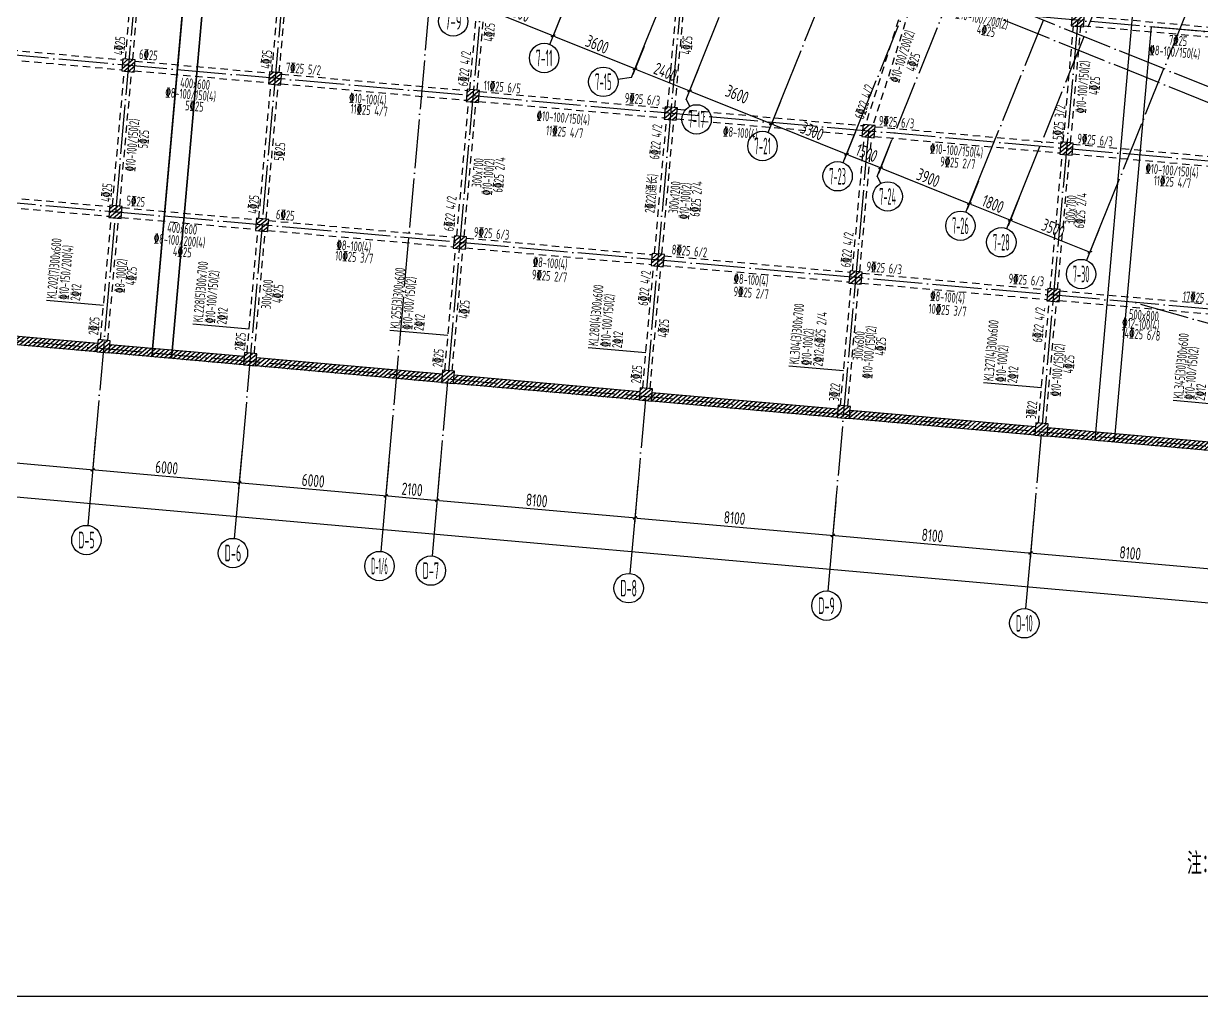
# Model space of a CAD drawing. Header units: millimetres. Extents: x 64473 to 386235, y 427387 to 703525.
# Drawn here: x 216863 to 264896, y 467499 to 507170 of the extents above; entities that cross this region are included whole.
import ezdxf
from ezdxf.enums import TextEntityAlignment as Align

# ---------------------------------------------------------------- set-up
doc = ezdxf.new("R2010")
doc.units = ezdxf.units.MM
doc.header["$LTSCALE"] = 100
doc.header["$PDMODE"] = 35
doc.header["$PDSIZE"] = 200
doc.linetypes.add('3', pattern=[5, 3, -2])
doc.linetypes.add('DOTE', pattern=[2.42, 2, -0.2, 0.02, -0.2])
for name, color, linetype in [('B-TEXT', 7, 'Continuous'), ('COLU', 7, 'Continuous'), ('h后浇带', 51, 'Continuous'), ('h后浇带(新)', 1, 'Continuous'), ('h斜线-墙', 7, 'Continuous'), ('h斜线-柱', 7, 'Continuous'), ('L-AXIS', 3, 'Continuous'), ('L-dote', 253, 'DOTE'), ('L-TEXT', 6, 'Continuous'), ('WALL', 3, 'Continuous'), ('垂直标注', 31, 'Continuous'), ('垂直钢筋', 27, 'Continuous'), ('梁虚线', 4, '3'), ('水平钢筋', 30, 'Continuous')]:
    doc.layers.add(name, color=color, linetype=linetype)
doc.styles.add('_TCH_AXIS', font='tssdeng.shx', dxfattribs={"width": 0.7, "bigfont": 'tssdchn.shx'})
doc.styles.add('COMPLEX', font='tssdeng.shx', dxfattribs={"width": 0.7, "bigfont": 'tssdchn.shx'})
doc.styles.get("Standard").update_dxf_attribs({"font": 'tssdeng.shx', "width": 0.7, "bigfont": 'tssdchn.shx'})
doc.styles.add('TSSD_Dimension', font='Tssdeng.shx', dxfattribs={"width": 0.7, "bigfont": 'tssdchn.shx'})
doc.dimstyles.new('TSSD_100_100$0', dxfattribs={"dimtxt": 300, "dimasz": 100, "dimexe": 250, "dimexo": 250, "dimgap": 100, "dimtad": 1, "dimdec": 0, "dimzin": 0, "dimdsep": 46, "dimtxsty": 'TSSD_Dimension', "dimblk": '_tsdbk', "dimblk1": '_tsdbk', "dimblk2": '_tsdbk', "dimsah": 1, "dimcen": 0, "dimclrt": 7, "dimadec": 0, "dimazin": 0, "dimtfac": 1, "dimtdec": 0, "dimtix": 1, "dimtmove": 2, "dimatfit": 3, "dimldrblk": '_tsdbk', "dimfxl": 1, "dimtolj": 1, "dimtzin": 0, "dimarcsym": 0})
pattern_1 = [(39.931646, (-467527.32, -323147.44), (-81.517904, 97.384965), [])]
pattern_2 = [(39.931646, (8572.51, -7581.39), (-81.517904, 97.384965), [])]

# ---------------------------------------------------------------- blocks, each defined once
blk = doc.blocks.new('_tsdbk')
blk.add_line((-1, 0), (0, 0))
at = {"const_width": 0.5}
blk.add_lwpolyline([(-0.7, -0.7), (0.7, 0.7)], dxfattribs=at)
blk = doc.blocks.new('*D55')
at = {"layer": 'Defpoints', "color": 0}
for p in [(195618, 492739), (361118, 478060), (360853, 475069)]:
    blk.add_point(p, dxfattribs=at)
at = {"layer": 'L-AXIS', "color": 0, "lineweight": -2}
for p, q in [((195596, 492490), (195330, 489498)), ((195452, 489738), (360753, 475078)), ((361096, 477811), (360831, 474820))]:
    blk.add_line(p, q, dxfattribs=at)
at = {"layer": 'L-AXIS', "color": 0, "lineweight": -2, "xscale": 100, "yscale": 100, "zscale": 100}
for p, rotation in [((195352, 489747), 174.9316457827788), ((360853, 475069), 354.9316457827788)]:
    blk.add_blockref('_tsdbk', p, dxfattribs=dict(at, rotation=rotation))
at = {"layer": 'L-AXIS', "color": 7, "insert": (278133, 482757), "char_height": 500, "attachment_point": 5, "rotation": 354.9316, "style": 'TSSD_Dimension'}
blk.add_mtext('\\A1;166150', dxfattribs=at)
blk = doc.blocks.new('*D129')
at = {"layer": 'Defpoints', "color": 0}
for p in [(238920, 507813), (242259, 506467), (241798, 505324)]:
    blk.add_point(p, dxfattribs=at)
at = {"layer": 'L-AXIS', "color": 0, "lineweight": -2}
for p, q in [((238826, 507581), (238366, 506438)), ((238552, 506632), (241705, 505361)), ((242165, 506235), (241704, 505092))]:
    blk.add_line(p, q, dxfattribs=at)
at = {"layer": 'L-AXIS', "color": 0, "lineweight": -2, "xscale": 100, "yscale": 100, "zscale": 100}
for p, rotation in [((238459, 506670), 158.0453799635197), ((241798, 505324), 338.0453799635197)]:
    blk.add_blockref('_tsdbk', p, dxfattribs=dict(at, rotation=rotation))
at = {"layer": 'L-AXIS', "color": 7, "insert": (240259, 506321), "char_height": 500, "attachment_point": 5, "rotation": 338.0454, "style": 'TSSD_Dimension'}
blk.add_mtext('\\A1;3600', dxfattribs=at)
blk = doc.blocks.new('*D130')
at = {"layer": 'Defpoints', "color": 0}
for p in [(235859, 509046), (238920, 507813), (238459, 506670)]:
    blk.add_point(p, dxfattribs=at)
at = {"layer": 'L-AXIS', "color": 0, "lineweight": -2}
for p, q in [((235765, 508814), (235305, 507672)), ((235491, 507866), (238366, 506707)), ((238826, 507581), (238366, 506438))]:
    blk.add_line(p, q, dxfattribs=at)
at = {"layer": 'L-AXIS', "color": 0, "lineweight": -2, "xscale": 100, "yscale": 100, "zscale": 100}
for p, rotation in [((235398, 507904), 158.0453799635197), ((238459, 506670), 338.0453799635197)]:
    blk.add_blockref('_tsdbk', p, dxfattribs=dict(at, rotation=rotation))
at = {"layer": 'L-AXIS', "color": 7, "insert": (237059, 507611), "char_height": 500, "attachment_point": 5, "rotation": 338.0454, "style": 'TSSD_Dimension'}
blk.add_mtext('\\A1;3300', dxfattribs=at)
blk = doc.blocks.new('*D131')
at = {"layer": 'Defpoints', "color": 0}
for p in [(233868, 489346), (241936, 488631), (241793, 487016)]:
    blk.add_point(p, dxfattribs=at)
at = {"layer": 'L-AXIS', "color": 0, "lineweight": -2}
for p, q in [((233845, 489097), (233702, 487483)), ((241914, 488382), (241771, 486767)), ((233824, 487723), (241693, 487025))]:
    blk.add_line(p, q, dxfattribs=at)
at = {"layer": 'L-AXIS', "color": 0, "lineweight": -2, "xscale": 100, "yscale": 100, "zscale": 100}
for p, rotation in [((233724, 487732), 174.9316457827788), ((241793, 487016), 354.9316457827788)]:
    blk.add_blockref('_tsdbk', p, dxfattribs=dict(at, rotation=rotation))
at = {"layer": 'L-AXIS', "color": 7, "insert": (237789, 487723), "char_height": 500, "attachment_point": 5, "rotation": 354.9316, "style": 'TSSD_Dimension'}
blk.add_mtext('\\A1;8100', dxfattribs=at)
blk = doc.blocks.new('_AXISO')
blk.add_circle((0, 0), 0.5)
at = {"layer": 'B-TEXT', "style": 'COMPLEX', "width": 1.450893}
blk.add_attdef('A', text='', height=0.56, dxfattribs=at).set_placement((0.249375, -0.28), (0.749375, -0.28), align=Align.FIT)
blk = doc.blocks.new('*D132')
at = {"layer": 'Defpoints', "color": 0}
for p in [(219823, 490592), (225799, 490062), (225656, 488447)]:
    blk.add_point(p, dxfattribs=at)
at = {"layer": 'L-AXIS', "color": 0, "lineweight": -2}
for p, q in [((219801, 490343), (219657, 488729)), ((225777, 489813), (225634, 488198)), ((219779, 488969), (225556, 488456))]:
    blk.add_line(p, q, dxfattribs=at)
at = {"layer": 'L-AXIS', "color": 0, "lineweight": -2, "xscale": 100, "yscale": 100, "zscale": 100}
for p, rotation in [((219680, 488978), 174.9316457827788), ((225656, 488447), 354.9316457827788)]:
    blk.add_blockref('_tsdbk', p, dxfattribs=dict(at, rotation=rotation))
at = {"layer": 'L-AXIS', "color": 7, "insert": (222699, 489061), "char_height": 500, "attachment_point": 5, "rotation": 354.9316, "style": 'TSSD_Dimension'}
blk.add_mtext('\\A1;6000', dxfattribs=at)
blk = doc.blocks.new('*D133')
at = {"layer": 'Defpoints', "color": 0}
for p in [(211754, 491308), (219823, 490592), (219680, 488978)]:
    blk.add_point(p, dxfattribs=at)
at = {"layer": 'L-AXIS', "color": 0, "lineweight": -2}
for p, q in [((211732, 491059), (211589, 489444)), ((219801, 490343), (219657, 488729)), ((211711, 489684), (219580, 488986))]:
    blk.add_line(p, q, dxfattribs=at)
at = {"layer": 'L-AXIS', "color": 0, "lineweight": -2, "xscale": 100, "yscale": 100, "zscale": 100}
for p, rotation in [((211611, 489693), 174.9316457827788), ((219680, 488978), 354.9316457827788)]:
    blk.add_blockref('_tsdbk', p, dxfattribs=dict(at, rotation=rotation))
at = {"layer": 'L-AXIS', "color": 7, "insert": (215676, 489684), "char_height": 500, "attachment_point": 5, "rotation": 354.9316, "style": 'TSSD_Dimension'}
blk.add_mtext('\\A1;8100', dxfattribs=at)
blk = doc.blocks.new('*D134')
at = {"layer": 'Defpoints', "color": 0}
for p in [(231776, 489532), (233868, 489346), (233724, 487732)]:
    blk.add_point(p, dxfattribs=at)
at = {"layer": 'L-AXIS', "color": 0, "lineweight": -2}
for p, q in [((231754, 489283), (231611, 487668)), ((233845, 489097), (233702, 487483)), ((231732, 487909), (233625, 487741))]:
    blk.add_line(p, q, dxfattribs=at)
at = {"layer": 'L-AXIS', "color": 0, "lineweight": -2, "xscale": 100, "yscale": 100, "zscale": 100}
for p, rotation in [((231633, 487917), 174.9316457827788), ((233724, 487732), 354.9316457827788)]:
    blk.add_blockref('_tsdbk', p, dxfattribs=dict(at, rotation=rotation))
at = {"layer": 'L-AXIS', "color": 7, "insert": (232709, 488173), "char_height": 500, "attachment_point": 5, "rotation": 354.9316, "style": 'TSSD_Dimension'}
blk.add_mtext('\\A1;2100', dxfattribs=at)
blk = doc.blocks.new('*D135')
at = {"layer": 'Defpoints', "color": 0}
for p in [(225799, 490062), (231776, 489532), (231633, 487917)]:
    blk.add_point(p, dxfattribs=at)
at = {"layer": 'L-AXIS', "color": 0, "lineweight": -2}
for p, q in [((225777, 489813), (225634, 488198)), ((231754, 489283), (231611, 487668)), ((225756, 488439), (231533, 487926))]:
    blk.add_line(p, q, dxfattribs=at)
at = {"layer": 'L-AXIS', "color": 0, "lineweight": -2, "xscale": 100, "yscale": 100, "zscale": 100}
for p, rotation in [((225656, 488447), 174.9316457827788), ((231633, 487917), 354.9316457827788)]:
    blk.add_blockref('_tsdbk', p, dxfattribs=dict(at, rotation=rotation))
at = {"layer": 'L-AXIS', "color": 7, "insert": (228675, 488531), "char_height": 500, "attachment_point": 5, "rotation": 354.9316, "style": 'TSSD_Dimension'}
blk.add_mtext('\\A1;6000', dxfattribs=at)
blk = doc.blocks.new('*D136')
at = {"layer": 'Defpoints', "color": 0}
for p in [(250004, 487915), (258073, 487200), (257929, 485585)]:
    blk.add_point(p, dxfattribs=at)
at = {"layer": 'L-AXIS', "color": 0, "lineweight": -2}
for p, q in [((249982, 487666), (249839, 486052)), ((258050, 486951), (257907, 485336)), ((249961, 486292), (257830, 485594))]:
    blk.add_line(p, q, dxfattribs=at)
at = {"layer": 'L-AXIS', "color": 0, "lineweight": -2, "xscale": 100, "yscale": 100, "zscale": 100}
for p, rotation in [((249861, 486301), 174.9316457827788), ((257929, 485585), 354.9316457827788)]:
    blk.add_blockref('_tsdbk', p, dxfattribs=dict(at, rotation=rotation))
at = {"layer": 'L-AXIS', "color": 7, "insert": (253926, 486292), "char_height": 500, "attachment_point": 5, "rotation": 354.9316, "style": 'TSSD_Dimension'}
blk.add_mtext('\\A1;8100', dxfattribs=at)
blk = doc.blocks.new('*D137')
at = {"layer": 'Defpoints', "color": 0}
for p in [(252275, 502429), (255893, 500971), (255432, 499828)]:
    blk.add_point(p, dxfattribs=at)
at = {"layer": 'L-AXIS', "color": 0, "lineweight": -2}
for p, q in [((252182, 502197), (251721, 501054)), ((251907, 501249), (255339, 499865)), ((255799, 500739), (255338, 499596))]:
    blk.add_line(p, q, dxfattribs=at)
at = {"layer": 'L-AXIS', "color": 0, "lineweight": -2, "xscale": 100, "yscale": 100, "zscale": 100}
for p, rotation in [((251815, 501286), 158.0453799635197), ((255432, 499828), 338.0453799635197)]:
    blk.add_blockref('_tsdbk', p, dxfattribs=dict(at, rotation=rotation))
at = {"layer": 'L-AXIS', "color": 7, "insert": (253754, 500882), "char_height": 500, "attachment_point": 5, "rotation": 338.0454, "style": 'TSSD_Dimension'}
blk.add_mtext('\\A1;3900', dxfattribs=at)
blk = doc.blocks.new('*D138')
at = {"layer": 'Defpoints', "color": 0}
for p in [(241936, 488631), (250004, 487915), (249861, 486301)]:
    blk.add_point(p, dxfattribs=at)
at = {"layer": 'L-AXIS', "color": 0, "lineweight": -2}
for p, q in [((241914, 488382), (241771, 486767)), ((249982, 487666), (249839, 486052)), ((241892, 487007), (249761, 486310))]:
    blk.add_line(p, q, dxfattribs=at)
at = {"layer": 'L-AXIS', "color": 0, "lineweight": -2, "xscale": 100, "yscale": 100, "zscale": 100}
for p, rotation in [((241793, 487016), 174.9316457827788), ((249861, 486301), 354.9316457827788)]:
    blk.add_blockref('_tsdbk', p, dxfattribs=dict(at, rotation=rotation))
at = {"layer": 'L-AXIS', "color": 7, "insert": (245858, 487007), "char_height": 500, "attachment_point": 5, "rotation": 354.9316, "style": 'TSSD_Dimension'}
blk.add_mtext('\\A1;8100', dxfattribs=at)
blk = doc.blocks.new('*D139')
at = {"layer": 'Defpoints', "color": 0}
for p in [(247823, 504223), (250884, 502990), (250423, 501847)]:
    blk.add_point(p, dxfattribs=at)
at = {"layer": 'L-AXIS', "color": 0, "lineweight": -2}
for p, q in [((247730, 503992), (247269, 502849)), ((247456, 503043), (250331, 501884)), ((250791, 502758), (250330, 501615))]:
    blk.add_line(p, q, dxfattribs=at)
at = {"layer": 'L-AXIS', "color": 0, "lineweight": -2, "xscale": 100, "yscale": 100, "zscale": 100}
for p, rotation in [((247363, 503081), 158.0453799635197), ((250423, 501847), 338.0453799635197)]:
    blk.add_blockref('_tsdbk', p, dxfattribs=dict(at, rotation=rotation))
at = {"layer": 'L-AXIS', "color": 7, "insert": (249024, 502788), "char_height": 500, "attachment_point": 5, "rotation": 338.0454, "style": 'TSSD_Dimension'}
blk.add_mtext('\\A1;3300', dxfattribs=at)
blk = doc.blocks.new('*D140')
at = {"layer": 'Defpoints', "color": 0}
for p in [(244485, 505569), (247823, 504223), (247363, 503081)]:
    blk.add_point(p, dxfattribs=at)
at = {"layer": 'L-AXIS', "color": 0, "lineweight": -2}
for p, q in [((244391, 505337), (243930, 504195)), ((244117, 504389), (247270, 503118)), ((247730, 503992), (247269, 502849))]:
    blk.add_line(p, q, dxfattribs=at)
at = {"layer": 'L-AXIS', "color": 0, "lineweight": -2, "xscale": 100, "yscale": 100, "zscale": 100}
for p, rotation in [((244024, 504427), 158.0453799635197), ((247363, 503081), 338.0453799635197)]:
    blk.add_blockref('_tsdbk', p, dxfattribs=dict(at, rotation=rotation))
at = {"layer": 'L-AXIS', "color": 7, "insert": (245962, 504286), "char_height": 500, "attachment_point": 5, "rotation": 338.0454, "style": 'TSSD_Dimension'}
blk.add_mtext('\\A1;3600', dxfattribs=at)
blk = doc.blocks.new('*D141')
at = {"layer": 'Defpoints', "color": 0}
for p in [(242259, 506467), (244485, 505569), (244024, 504427)]:
    blk.add_point(p, dxfattribs=at)
at = {"layer": 'L-AXIS', "color": 0, "lineweight": -2}
for p, q in [((242165, 506235), (241704, 505092)), ((244391, 505337), (243930, 504195)), ((241891, 505286), (243931, 504464))]:
    blk.add_line(p, q, dxfattribs=at)
at = {"layer": 'L-AXIS', "color": 0, "lineweight": -2, "xscale": 100, "yscale": 100, "zscale": 100}
for p, rotation in [((241798, 505324), 158.0453799635197), ((244024, 504427), 338.0453799635197)]:
    blk.add_blockref('_tsdbk', p, dxfattribs=dict(at, rotation=rotation))
at = {"layer": 'L-AXIS', "color": 7, "insert": (243042, 505200), "char_height": 500, "attachment_point": 5, "rotation": 338.0454, "style": 'TSSD_Dimension'}
blk.add_mtext('\\A1;2400', dxfattribs=at)
blk = doc.blocks.new('*D142')
at = {"layer": 'Defpoints', "color": 0}
for p in [(250884, 502990), (252275, 502429), (251815, 501286)]:
    blk.add_point(p, dxfattribs=at)
at = {"layer": 'L-AXIS', "color": 0, "lineweight": -2}
for p, q in [((250791, 502758), (250330, 501615)), ((252182, 502197), (251721, 501054)), ((250516, 501809), (251722, 501323))]:
    blk.add_line(p, q, dxfattribs=at)
at = {"layer": 'L-AXIS', "color": 0, "lineweight": -2, "xscale": 100, "yscale": 100, "zscale": 100}
for p, rotation in [((250423, 501847), 158.0453799635197), ((251815, 501286), 338.0453799635197)]:
    blk.add_blockref('_tsdbk', p, dxfattribs=dict(at, rotation=rotation))
at = {"layer": 'L-AXIS', "color": 7, "insert": (251250, 501891), "char_height": 500, "attachment_point": 5, "rotation": 338.0454, "style": 'TSSD_Dimension'}
blk.add_mtext('\\A1;1500', dxfattribs=at)
blk = doc.blocks.new('*D143')
at = {"layer": 'Defpoints', "color": 0}
for p in [(258073, 487200), (266141, 486484), (265998, 484870)]:
    blk.add_point(p, dxfattribs=at)
at = {"layer": 'L-AXIS', "color": 0, "lineweight": -2}
for p, q in [((258050, 486951), (257907, 485336)), ((266119, 486235), (265976, 484621)), ((258029, 485576), (265898, 484878))]:
    blk.add_line(p, q, dxfattribs=at)
at = {"layer": 'L-AXIS', "color": 0, "lineweight": -2, "xscale": 100, "yscale": 100, "zscale": 100}
for p, rotation in [((257929, 485585), 174.9316457827788), ((265998, 484870), 354.9316457827788)]:
    blk.add_blockref('_tsdbk', p, dxfattribs=dict(at, rotation=rotation))
at = {"layer": 'L-AXIS', "color": 7, "insert": (261994, 485576), "char_height": 500, "attachment_point": 5, "rotation": 354.9316, "style": 'TSSD_Dimension'}
blk.add_mtext('\\A1;8100', dxfattribs=at)
blk = doc.blocks.new('*D145')
at = {"layer": 'Defpoints', "color": 0}
for p in [(257562, 500298), (260808, 498989), (260348, 497846)]:
    blk.add_point(p, dxfattribs=at)
at = {"layer": 'L-AXIS', "color": 0, "lineweight": -2}
for p, q in [((257469, 500066), (257008, 498923)), ((257194, 499118), (260255, 497884)), ((260715, 498757), (260254, 497615))]:
    blk.add_line(p, q, dxfattribs=at)
at = {"layer": 'L-AXIS', "color": 0, "lineweight": -2, "xscale": 100, "yscale": 100, "zscale": 100}
for p, rotation in [((257101, 499155), 158.0453799635197), ((260348, 497846), 338.0453799635197)]:
    blk.add_blockref('_tsdbk', p, dxfattribs=dict(at, rotation=rotation))
at = {"layer": 'L-AXIS', "color": 7, "insert": (258855, 498825), "char_height": 500, "attachment_point": 5, "rotation": 338.0454, "style": 'TSSD_Dimension'}
blk.add_mtext('\\A1;3500', dxfattribs=at)
blk = doc.blocks.new('*D146')
at = {"layer": 'Defpoints', "color": 0}
for p in [(255893, 500971), (257562, 500298), (257101, 499155)]:
    blk.add_point(p, dxfattribs=at)
at = {"layer": 'L-AXIS', "color": 0, "lineweight": -2}
for p, q in [((255799, 500739), (255338, 499596)), ((257469, 500066), (257008, 498923)), ((255525, 499791), (257009, 499192))]:
    blk.add_line(p, q, dxfattribs=at)
at = {"layer": 'L-AXIS', "color": 0, "lineweight": -2, "xscale": 100, "yscale": 100, "zscale": 100}
for p, rotation in [((255432, 499828), 158.0453799635197), ((257101, 499155), 338.0453799635197)]:
    blk.add_blockref('_tsdbk', p, dxfattribs=dict(at, rotation=rotation))
at = {"layer": 'L-AXIS', "color": 7, "insert": (256397, 499816), "char_height": 500, "attachment_point": 5, "rotation": 338.0454, "style": 'TSSD_Dimension'}
blk.add_mtext('\\A1;1800', dxfattribs=at)
blk = doc.blocks.new('1')
at = {"layer": 'h后浇带(新)', "color": 6, "lineweight": 30}
for p, q in [((635020, 526711), (631889, 524404)), ((630771, 524573), (641330, 510244)), ((631889, 524404), (641974, 510719))]:
    blk.add_line(p, q, dxfattribs=at)
blk = doc.blocks.new('后浇带现场')
at = {"color": 6, "lineweight": 30}
for points in [[(703006, 581720), (706851, 625070)], [(703803, 581649), (707583, 624270)]]:
    blk.add_lwpolyline(points, dxfattribs=at)
at = {"layer": 'h后浇带', "color": 1}
for p, q in [((705657, 611605), (703006, 581720)), ((706457, 611569), (703803, 581649))]:
    blk.add_line(p, q, dxfattribs=at)
at = {"color": 1, "lineweight": 30, "rotation": 318.5460777723208}
blk.add_blockref('1', (-77006, 620463), dxfattribs=at)

msp = doc.modelspace()

# ---------------------------------------------------------------- hatches: boundary and pattern name
at = {"layer": 'h斜线-墙'}
h = msp.add_hatch(dxfattribs=at)
h.set_pattern_fill('ANSI31', color=256, scale=40, angle=-5.06835, style=0)
h.set_pattern_definition(pattern_2)
h.paths.add_polyline_path([(212315.4, 494803.1), (219885.7, 494131.7), (219854.7, 493783), (212284.5, 494454.4)])
h = msp.add_hatch(dxfattribs=at)
h.set_pattern_fill('ANSI31', color=256, scale=40, angle=-5.06835, style=0)
h.set_pattern_definition(pattern_2)
h.paths.add_polyline_path([(220383.7, 494087.5), (225862.2, 493601.6), (225831.3, 493253), (220352.8, 493738.9)])
h = msp.add_hatch(dxfattribs=at)
h.set_pattern_fill('ANSI31', color=256, scale=40, angle=-5.06835, style=0)
h.set_pattern_definition(pattern_2)
h.paths.add_polyline_path([(226360.2, 493557.4), (233930.5, 492886), (233899.6, 492537.4), (226329.3, 493208.8)])
h = msp.add_hatch(dxfattribs=at)
h.set_pattern_fill('ANSI31', color=256, scale=40, angle=-5.06835, style=0)
h.set_pattern_definition(pattern_2)
h.paths.add_polyline_path([(234428.6, 492841.8), (241998.9, 492170.4), (241967.9, 491821.8), (234397.7, 492493.2)])
h = msp.add_hatch(dxfattribs=at)
h.set_pattern_fill('ANSI31', color=256, scale=40, angle=-5.06835, style=0)
h.set_pattern_definition(pattern_2)
h.paths.add_polyline_path([(242496.9, 492126.3), (250067.2, 491454.8), (250036.3, 491106.2), (242466, 491777.6)])
h = msp.add_hatch(dxfattribs=at)
h.set_pattern_fill('ANSI31', color=256, scale=40, angle=-5.06835, style=0)
h.set_pattern_definition(pattern_2)
h.paths.add_polyline_path([(250565.2, 491410.7), (258135.5, 490739.2), (258104.6, 490390.6), (250534.3, 491062)])
h = msp.add_hatch(dxfattribs=at)
h.set_pattern_fill('ANSI31', color=256, scale=40, angle=-5.06835, style=0)
h.set_pattern_definition(pattern_2)
h.paths.add_polyline_path([(258633.6, 490695.1), (266154, 490028.1), (266123.1, 489679.4), (258602.6, 490346.4)])
at = {"layer": 'h斜线-柱'}
h = msp.add_hatch(dxfattribs=at)
h.set_pattern_fill('ANSI31', color=256, scale=40, angle=-5.06835, style=0)
h.set_pattern_definition(pattern_1)
h.paths.add_polyline_path([(259584.4, 507075.1), (260082.4, 507031), (260126.6, 507529), (259628.5, 507573.2)])
h = msp.add_hatch(dxfattribs=at)
h.set_pattern_fill('ANSI31', color=256, scale=40, angle=-5.06835, style=0)
h.set_pattern_definition(pattern_1)
h.paths.add_polyline_path([(220870.7, 505238.1), (221368.7, 505193.9), (221412.9, 505691.9), (220914.9, 505736.1)])
h = msp.add_hatch(dxfattribs=at)
h.set_pattern_fill('ANSI31', color=256, scale=40, angle=-5.06835, style=0)
h.set_pattern_definition(pattern_1)
h.paths.add_polyline_path([(226847.2, 504708), (227345.3, 504663.8), (227389.5, 505161.9), (226891.4, 505206)])
h = msp.add_hatch(dxfattribs=at)
h.set_pattern_fill('ANSI31', color=256, scale=40, angle=-5.06835, style=0)
h.set_pattern_definition(pattern_1)
h.paths.add_polyline_path([(234915.6, 503992.4), (235413.6, 503948.2), (235457.8, 504446.3), (234959.7, 504490.5)])
h = msp.add_hatch(dxfattribs=at)
h.set_pattern_fill('ANSI31', color=256, scale=40, angle=-5.06835, style=0)
h.set_pattern_definition(pattern_1)
h.paths.add_polyline_path([(242983.9, 503276.8), (243481.9, 503232.7), (243526.1, 503730.7), (243028.1, 503774.9)])
h = msp.add_hatch(dxfattribs=at)
h.set_pattern_fill('ANSI31', color=256, scale=40, angle=-5.06835, style=0)
h.set_pattern_definition([(39.931646, (-475595.65, -322431.85), (-81.517904, 97.384965), [])])
h.paths.add_polyline_path([(251052.2, 502561.2), (251550.3, 502517.1), (251594.4, 503015.1), (251096.4, 503059.3)])
h = msp.add_hatch(dxfattribs=at)
h.set_pattern_fill('ANSI31', color=256, scale=40, angle=-5.06835, style=0)
h.set_pattern_definition(pattern_1)
h.paths.add_polyline_path([(259120.6, 501845.7), (259618.6, 501801.5), (259662.8, 502299.5), (259164.7, 502343.7)])
h = msp.add_hatch(dxfattribs=at)
h.set_pattern_fill('ANSI31', color=256, scale=40, angle=-5.06835, style=0)
h.set_pattern_definition(pattern_1)
h.paths.add_polyline_path([(220340.6, 499261.5), (220838.7, 499217.4), (220882.9, 499715.4), (220384.8, 499759.6)])
h = msp.add_hatch(dxfattribs=at)
h.set_pattern_fill('ANSI31', color=256, scale=40, angle=-5.06835, style=0)
h.set_pattern_definition(pattern_1)
h.paths.add_polyline_path([(226317.2, 498731.5), (226815.2, 498687.3), (226859.4, 499185.3), (226361.3, 499229.5)])
h = msp.add_hatch(dxfattribs=at)
h.set_pattern_fill('ANSI31', color=256, scale=40, angle=-5.06835, style=0)
h.set_pattern_definition(pattern_1)
h.paths.add_polyline_path([(234385.5, 498015.9), (234883.5, 497971.7), (234927.7, 498469.7), (234429.7, 498513.9)])
h = msp.add_hatch(dxfattribs=at)
h.set_pattern_fill('ANSI31', color=256, scale=40, angle=-5.06835, style=0)
h.set_pattern_definition(pattern_1)
h.paths.add_polyline_path([(242453.8, 497300.3), (242951.9, 497256.1), (242996, 497754.2), (242498, 497798.3)])
h = msp.add_hatch(dxfattribs=at)
h.set_pattern_fill('ANSI31', color=256, scale=40, angle=-5.06835, style=0)
h.set_pattern_definition(pattern_1)
h.paths.add_polyline_path([(250522.2, 496584.7), (251020.2, 496540.5), (251064.4, 497038.6), (250566.3, 497082.7)])
h = msp.add_hatch(dxfattribs=at)
h.set_pattern_fill('ANSI31', color=256, scale=40, angle=-5.06835, style=0)
h.set_pattern_definition(pattern_1)
h.paths.add_polyline_path([(258590.5, 495869.1), (259088.5, 495824.9), (259132.7, 496323), (258634.7, 496367.2)])
h = msp.add_hatch(dxfattribs=at)
h.set_pattern_fill('ANSI31', color=256, scale=40, angle=-5.06835, style=0)
h.set_pattern_definition(pattern_1)
h.paths.add_polyline_path([(219854.7, 493783), (220352.8, 493738.9), (220397, 494236.9), (219898.9, 494281.1)])
h = msp.add_hatch(dxfattribs=at)
h.set_pattern_fill('ANSI31', color=256, scale=40, angle=-5.06835, style=0)
h.set_pattern_definition(pattern_1)
h.paths.add_polyline_path([(225831.3, 493253), (226329.3, 493208.8), (226373.5, 493706.8), (225875.5, 493751)])
h = msp.add_hatch(dxfattribs=at)
h.set_pattern_fill('ANSI31', color=256, scale=40, angle=-5.06835, style=0)
h.set_pattern_definition(pattern_1)
h.paths.add_polyline_path([(233899.6, 492537.4), (234397.7, 492493.2), (234441.8, 492991.3), (233943.8, 493035.4)])
h = msp.add_hatch(dxfattribs=at)
h.set_pattern_fill('ANSI31', color=256, scale=40, angle=-5.06835, style=0)
h.set_pattern_definition(pattern_1)
h.paths.add_polyline_path([(241967.9, 491821.8), (242466, 491777.6), (242510.2, 492275.7), (242012.1, 492319.8)])
h = msp.add_hatch(dxfattribs=at)
h.set_pattern_fill('ANSI31', color=256, scale=40, angle=-5.06835, style=0)
h.set_pattern_definition(pattern_1)
h.paths.add_polyline_path([(250036.3, 491106.2), (250534.3, 491062), (250578.5, 491560.1), (250080.4, 491604.3)])
h = msp.add_hatch(dxfattribs=at)
h.set_pattern_fill('ANSI31', color=256, scale=40, angle=-5.06835, style=0)
h.set_pattern_definition(pattern_1)
h.paths.add_polyline_path([(258104.6, 490390.6), (258602.6, 490346.4), (258646.8, 490844.5), (258148.8, 490888.7)])

# ---------------------------------------------------------------- linework, layer by layer
at = {"layer": 'COLU'}
for points in [[(259584.4, 507075.1), (260082.4, 507031), (260126.6, 507529), (259628.5, 507573.2)], [(220870.7, 505238.1), (221368.7, 505193.9), (221412.9, 505691.9), (220914.9, 505736.1)], [(226847.2, 504708), (227345.3, 504663.8), (227389.5, 505161.9), (226891.4, 505206)], [(234915.6, 503992.4), (235413.6, 503948.2), (235457.8, 504446.3), (234959.7, 504490.5)], [(242983.9, 503276.8), (243481.9, 503232.7), (243526.1, 503730.7), (243028.1, 503774.9)], [(251052.2, 502561.2), (251550.3, 502517.1), (251594.4, 503015.1), (251096.4, 503059.3)], [(259120.6, 501845.7), (259618.6, 501801.5), (259662.8, 502299.5), (259164.7, 502343.7)], [(220340.6, 499261.5), (220838.7, 499217.4), (220882.9, 499715.4), (220384.8, 499759.6)], [(226317.2, 498731.5), (226815.2, 498687.3), (226859.4, 499185.3), (226361.3, 499229.5)], [(234385.5, 498015.9), (234883.5, 497971.7), (234927.7, 498469.7), (234429.7, 498513.9)], [(242453.8, 497300.3), (242951.9, 497256.1), (242996, 497754.2), (242498, 497798.3)], [(250522.2, 496584.7), (251020.2, 496540.5), (251064.4, 497038.6), (250566.3, 497082.7)], [(258590.5, 495869.1), (259088.5, 495824.9), (259132.7, 496323), (258634.7, 496367.2)], [(219854.7, 493783), (220352.8, 493738.9), (220397, 494236.9), (219898.9, 494281.1)], [(225831.3, 493253), (226329.3, 493208.8), (226373.5, 493706.8), (225875.5, 493751)], [(233899.6, 492537.4), (234397.7, 492493.2), (234441.8, 492991.3), (233943.8, 493035.4)], [(241967.9, 491821.8), (242466, 491777.6), (242510.2, 492275.7), (242012.1, 492319.8)], [(250036.3, 491106.2), (250534.3, 491062), (250578.5, 491560.1), (250080.4, 491604.3)], [(258104.6, 490390.6), (258602.6, 490346.4), (258646.8, 490844.5), (258148.8, 490888.7)]]:
    msp.add_lwpolyline(points, close=True, dxfattribs=at)
at = {"layer": 'L-AXIS'}
for p, q in [((238319.2, 506323), (238919.6, 507812.6)), ((241658.1, 504977.1), (242258.6, 506466.6)), ((243884.1, 504079.8), (244484.5, 505569.4)), ((241658.1, 504977.1), (241098.9, 504888.4)), ((243884.1, 504079.8), (244032.5, 503794.1)), ((247223, 502733.9), (247823.5, 504223.4)), ((250283.7, 501500.1), (250884.1, 502989.6)), ((251674.9, 500939.3), (252275.4, 502428.8)), ((251674.9, 500939.3), (251823.3, 500653.6)), ((255292.1, 499481.2), (255892.5, 500970.7)), ((256961.6, 498808.2), (257562, 500297.8)), ((260207.7, 497499.7), (260808.2, 498989.2)), ((219822.7, 490591.9), (219478.1, 486706.3)), ((225799.2, 490061.9), (225454.6, 486176.2)), ((231775.8, 489531.8), (231431.2, 485646.2)), ((233867.6, 489346.3), (233523, 485460.7)), ((241935.9, 488630.7), (241591.3, 484745.1)), ((250004.2, 487915.1), (249659.6, 484029.5)), ((258072.6, 487199.5), (257727.9, 483313.9))]:
    msp.add_line(p, q, dxfattribs=at)
msp.add_lwpolyline([(156734.8, 703525.4), (386234.8, 703525.4), (386234.8, 467498.7), (156734.8, 467498.7)], close=True, dxfattribs=at)
at = {"layer": 'L-dote', "ltscale": 10}
for p, q in [((223350.4, 530367.3), (219822.7, 490591.9)), ((262258.2, 527193.6), (252275.4, 502428.8)), ((242258.6, 506466.6), (246831.4, 517810.7)), ((244484.5, 505569.4), (249057.4, 516913.5)), ((255892.5, 500970.7), (262147.8, 516488.5)), ((260808.2, 498989.2), (267624.3, 515898.2)), ((228085.7, 515842.1), (225799.2, 490061.9)), ((257562, 500297.8), (263817.3, 515815.5)), ((234062.3, 515312.1), (231775.8, 489531.8)), ((267902, 503494.9), (241473.6, 514148.3)), ((250884.1, 502989.6), (255494.4, 514426.5)), ((300944.2, 503657.9), (197400.6, 512841.2)), ((247823.5, 504223.4), (250713.9, 511393.9)), ((267677.7, 502938.4), (250153.1, 510002.6)), ((235650.5, 509448.8), (233867.6, 489346.3)), ((243718.8, 508733.2), (241935.9, 488630.7)), ((259855.5, 507302.1), (258072.6, 487199.5)), ((364927.4, 492712.5), (205005.1, 506896.2)), ((251323.3, 502788.2), (250004.2, 487915.1)), ((364397.3, 486736), (191125.3, 502103.6)), ((363902.6, 481157.9), (198200.3, 495854.2))]:
    msp.add_line(p, q, dxfattribs=at)
at = {"layer": 'L-dote', "color": 1, "ltscale": 10}
msp.add_line((280661.1, 490597.7), (262073.3, 495811.2), dxfattribs=at)
at = {"layer": 'WALL'}
for points in [[(212315.4, 494803.1), (219885.7, 494131.7), (219854.7, 493783), (212284.5, 494454.4)], [(220383.7, 494087.5), (225862.2, 493601.6), (225831.3, 493253), (220352.8, 493738.9)], [(226360.2, 493557.4), (233930.5, 492886), (233899.6, 492537.4), (226329.3, 493208.8)], [(234428.6, 492841.8), (241998.9, 492170.4), (241967.9, 491821.8), (234397.7, 492493.2)], [(242496.9, 492126.3), (250067.2, 491454.8), (250036.3, 491106.2), (242466, 491777.6)], [(250565.2, 491410.7), (258135.5, 490739.2), (258104.6, 490390.6), (250534.3, 491062)], [(258633.6, 490695.1), (266154, 490028.1), (266123.1, 489679.4), (258602.6, 490346.4)]]:
    msp.add_lwpolyline(points, close=True, dxfattribs=at)
at = {"layer": '垂直标注'}
for p, q in [((217792.4, 495891.2), (220123.8, 495684.4)), ((223762.1, 494929.3), (226062.3, 494725.3)), ((231799.3, 494668.9), (234170.4, 494458.6)), ((239883.8, 493963.2), (242239.7, 493754.2)), ((248069.8, 493215.4), (250306.1, 493017.1)), ((256002.2, 492534.5), (258376.5, 492323.9)), ((263741.3, 491812.5), (266441.7, 491573))]:
    msp.add_line(p, q, dxfattribs=at)
at = {"layer": '梁虚线'}
for p, q in [((221014.5, 505727.1), (221434.1, 510458.5)), ((221313.3, 505701), (221733, 510432.4)), ((226991, 505197), (227410.6, 509928.5)), ((227289.9, 505170.9), (227709.5, 509902.3)), ((235059.3, 504481.4), (235479, 509212.9)), ((235358.2, 504455.3), (235777.8, 509186.7)), ((252990, 508751.2), (251196.5, 503050.2)), ((243127.7, 503765.9), (243547.3, 508497.3)), ((243426.5, 503739.7), (243846.2, 508471.1)), ((253269.1, 508638.7), (251502.6, 503023.5)), ((260121.4, 507480.5), (267520, 506823.1)), ((259263.9, 502334.7), (259674.9, 507067.2)), ((259562.7, 502308.6), (259973.7, 507041)), ((260086.6, 507082), (267607.5, 506413.8)), ((213339.9, 506357.7), (220910.2, 505686.3)), ((213305.1, 505959.3), (220875.4, 505287.9)), ((221408.3, 505642.2), (226886.8, 505156.3)), ((220484.4, 499750.6), (220970.3, 505229.1)), ((220783.3, 499724.4), (221269.1, 505202.9)), ((221373.4, 505243.7), (226851.9, 504757.8)), ((227384.8, 505112.1), (234955.1, 504440.7)), ((226460.9, 499220.5), (226946.8, 504699)), ((226759.8, 499194.3), (227245.7, 504672.8)), ((227349.9, 504713.6), (234920.2, 504042.2)), ((235453.1, 504396.5), (243023.4, 503725.1)), ((234529.3, 498504.9), (235015.2, 503983.4)), ((234828.1, 498478.8), (235314, 503957.3)), ((235418.3, 503998), (242988.5, 503326.6)), ((243521.5, 503680.9), (251091.7, 503009.5)), ((242597.6, 497789.3), (243083.5, 503267.8)), ((242896.5, 497763.2), (243382.3, 503241.7)), ((243486.6, 503282.4), (251056.9, 502611)), ((251589.8, 502965.3), (259160.1, 502293.9)), ((250665.9, 497073.7), (251151.8, 502552.2)), ((250964.8, 497047.6), (251450.7, 502526.1)), ((251554.9, 502566.9), (259125.2, 501895.4)), ((259658.1, 502249.7), (267172.3, 501582.5)), ((258734.3, 496358.1), (259220.1, 501836.6)), ((259033.1, 496332), (259519, 501810.5)), ((259623.3, 501851.3), (267142.8, 501183.6)), ((212809.9, 500381.2), (220380.1, 499709.8)), ((212775, 499982.7), (220345.3, 499311.3)), ((220878.2, 499665.6), (226356.7, 499179.7)), ((219998.4, 494271.1), (220440.2, 499252.5)), ((220297.3, 494244.9), (220739.1, 499226.4)), ((220843.3, 499267.1), (226321.8, 498781.2)), ((226854.7, 499135.6), (234425, 498464.1)), ((225975, 493741), (226416.8, 498722.5)), ((226273.8, 493714.9), (226715.6, 498696.3)), ((226819.9, 498737.1), (234390.2, 498065.7)), ((234923.1, 498420), (242493.3, 497748.5)), ((234043.3, 493025.4), (234485.1, 498006.9)), ((234342.1, 492999.3), (234784, 497980.7)), ((234888.2, 498021.5), (242458.5, 497350.1)), ((242991.4, 497704.4), (250561.7, 497033)), ((242111.6, 492309.8), (242553.4, 497291.3)), ((242410.5, 492283.7), (242852.3, 497265.1)), ((242956.5, 497305.9), (250526.8, 496634.5)), ((251059.7, 496988.8), (258630, 496317.4)), ((250179.9, 491594.2), (250621.8, 496575.7)), ((250478.8, 491568.1), (250920.6, 496549.5)), ((251024.9, 496590.3), (258595.1, 495918.9)), ((259128.1, 496273.2), (266640.8, 495606.9)), ((258248.3, 490878.7), (258690.1, 495860.1)), ((258547.1, 490852.5), (258988.9, 495834)), ((259093.2, 495874.7), (266611.3, 495207.2))]:
    msp.add_line(p, q, dxfattribs=at)

# ---------------------------------------------------------------- block references
at = {"color": 3, "lineweight": 30}
msp.add_blockref('后浇带现场', (-480910.3, -88135.4), dxfattribs=at)
at = {"layer": 'L-AXIS'}
ref = msp.add_blockref('_AXISO', (234385, 507262), dxfattribs=dict(at, xscale=1199.999999999997, yscale=1200, zscale=1200, rotation=359.999645787379))
ref.add_attrib('A', '7-9', dxfattribs={"color": 7, "height": 678.82, "rotation": 359.99965, "style": '_TCH_AXIS', "width": 0.35}).set_placement((234045.5, 506922.6), (234724.4, 506922.6), align=Align.FIT)
ref = msp.add_blockref('_AXISO', (238094.9, 505766.6), dxfattribs=dict(at, xscale=1199.999999999997, yscale=1200, zscale=1200, rotation=359.999645787379))
ref.add_attrib('A', '7-11', dxfattribs={"color": 7, "height": 678.82, "rotation": 359.99965, "style": '_TCH_AXIS', "width": 0.3}).set_placement((237755.5, 505427.1), (238434.3, 505427.1), align=Align.FIT)
ref = msp.add_blockref('_AXISO', (240506.3, 504794.5), dxfattribs=dict(at, xscale=1199.999999999997, yscale=1200, zscale=1200, rotation=359.999645787379))
ref.add_attrib('A', '7-15', dxfattribs={"color": 7, "height": 678.82, "rotation": 359.99965, "style": '_TCH_AXIS', "width": 0.28}).set_placement((240166.9, 504455.1), (240845.7, 504455.1), align=Align.FIT)
ref = msp.add_blockref('_AXISO', (244309, 503261.6), dxfattribs=dict(at, xscale=1199.999999999997, yscale=1200, zscale=1200, rotation=359.999645787379))
ref.add_attrib('A', '7-17', dxfattribs={"color": 7, "height": 678.82, "rotation": 359.99965, "style": '_TCH_AXIS', "width": 0.28}).set_placement((243969.6, 502922.2), (244648.4, 502922.2), align=Align.FIT)
ref = msp.add_blockref('_AXISO', (246998.7, 502177.4), dxfattribs=dict(at, xscale=1199.999999999997, yscale=1200, zscale=1200, rotation=359.999645787379))
ref.add_attrib('A', '7-21', dxfattribs={"color": 7, "height": 678.82, "rotation": 359.99965, "style": '_TCH_AXIS', "width": 0.28}).set_placement((246659.3, 501838), (247338.1, 501838), align=Align.FIT)
ref = msp.add_blockref('_AXISO', (250059.4, 500943.6), dxfattribs=dict(at, xscale=1199.999999999997, yscale=1200, zscale=1200, rotation=359.999645787379))
ref.add_attrib('A', '7-23', dxfattribs={"color": 7, "height": 678.82, "rotation": 359.99965, "style": '_TCH_AXIS', "width": 0.2625}).set_placement((249720, 500604.2), (250398.8, 500604.2), align=Align.FIT)
ref = msp.add_blockref('_AXISO', (252099.8, 500121.1), dxfattribs=dict(at, xscale=1199.999999999997, yscale=1200, zscale=1200, rotation=359.999645787379))
ref.add_attrib('A', '7-24', dxfattribs={"color": 7, "height": 678.82, "rotation": 359.99965, "style": '_TCH_AXIS', "width": 0.256098}).set_placement((251760.4, 499781.7), (252439.2, 499781.7), align=Align.FIT)
ref = msp.add_blockref('_AXISO', (255067.8, 498924.7), dxfattribs=dict(at, xscale=1199.999999999997, yscale=1200, zscale=1200, rotation=359.999645787379))
ref.add_attrib('A', '7-26', dxfattribs={"color": 7, "height": 678.82, "rotation": 359.99965, "style": '_TCH_AXIS', "width": 0.2625}).set_placement((254728.4, 498585.3), (255407.2, 498585.3), align=Align.FIT)
ref = msp.add_blockref('_AXISO', (256737.2, 498251.7), dxfattribs=dict(at, xscale=1199.999999999997, yscale=1200, zscale=1200, rotation=359.999645787379))
ref.add_attrib('A', '7-28', dxfattribs={"color": 7, "height": 678.82, "rotation": 359.99965, "style": '_TCH_AXIS', "width": 0.2625}).set_placement((256397.8, 497912.3), (257076.6, 497912.3), align=Align.FIT)
ref = msp.add_blockref('_AXISO', (259988.7, 496955.9), dxfattribs=dict(at, xscale=1199.999999999997, yscale=1200, zscale=1200, rotation=359.999645787379))
ref.add_attrib('A', '7-30', dxfattribs={"color": 7, "height": 678.82, "rotation": 359.99965, "style": '_TCH_AXIS', "width": 0.265823}).set_placement((259649.3, 496616.5), (260328.1, 496616.5), align=Align.FIT)
ref = msp.add_blockref('_AXISO', (219425.1, 486108.7), dxfattribs=dict(at, xscale=1199.999999999997, yscale=1200, zscale=1200, rotation=359.999645787379))
ref.add_attrib('A', 'D-5', dxfattribs={"color": 7, "height": 678.82, "rotation": 359.99965, "style": '_TCH_AXIS', "width": 0.33871}).set_placement((219085.7, 485769.2), (219764.5, 485769.2), align=Align.FIT)
ref = msp.add_blockref('_AXISO', (225401.6, 485578.6), dxfattribs=dict(at, xscale=1199.999999999997, yscale=1200, zscale=1200, rotation=359.999645787379))
ref.add_attrib('A', 'D-6', dxfattribs={"color": 7, "height": 678.82, "rotation": 359.99965, "style": '_TCH_AXIS', "width": 0.33871}).set_placement((225062.2, 485239.2), (225741, 485239.2), align=Align.FIT)
ref = msp.add_blockref('_AXISO', (231378.2, 485048.5), dxfattribs=dict(at, xscale=1199.999999999997, yscale=1200, zscale=1200, rotation=359.999645787379))
ref.add_attrib('A', 'D-1/6', dxfattribs={"color": 7, "height": 678.82, "rotation": 359.99965, "style": '_TCH_AXIS', "width": 0.212121}).set_placement((231038.7, 484709.1), (231717.6, 484709.1), align=Align.FIT)
ref = msp.add_blockref('_AXISO', (233469.9, 484863), dxfattribs=dict(at, xscale=1199.999999999997, yscale=1200, zscale=1200, rotation=359.999645787379))
ref.add_attrib('A', 'D-7', dxfattribs={"color": 7, "height": 678.82, "rotation": 359.99965, "style": '_TCH_AXIS', "width": 0.33871}).set_placement((233130.5, 484523.6), (233809.4, 484523.6), align=Align.FIT)
ref = msp.add_blockref('_AXISO', (241538.3, 484147.4), dxfattribs=dict(at, xscale=1199.999999999997, yscale=1200, zscale=1200, rotation=359.999645787379))
ref.add_attrib('A', 'D-8', dxfattribs={"color": 7, "height": 678.82, "rotation": 359.99965, "style": '_TCH_AXIS', "width": 0.33871}).set_placement((241198.9, 483808), (241877.7, 483808), align=Align.FIT)
ref = msp.add_blockref('_AXISO', (249606.6, 483431.8), dxfattribs=dict(at, xscale=1199.999999999997, yscale=1200, zscale=1200, rotation=359.999645787379))
ref.add_attrib('A', 'D-9', dxfattribs={"color": 7, "height": 678.82, "rotation": 359.99965, "style": '_TCH_AXIS', "width": 0.33871}).set_placement((249267.2, 483092.4), (249946, 483092.4), align=Align.FIT)
ref = msp.add_blockref('_AXISO', (257674.9, 482716.2), dxfattribs=dict(at, xscale=1199.999999999997, yscale=1200, zscale=1200, rotation=359.999645787379))
ref.add_attrib('A', 'D-10', dxfattribs={"color": 7, "height": 678.82, "rotation": 359.99965, "style": '_TCH_AXIS', "width": 0.272727}).set_placement((257335.5, 482376.8), (258014.3, 482376.8), align=Align.FIT)

# ---------------------------------------------------------------- texts
at = {"layer": 'L-TEXT', "width": 0.7}
msp.add_text('注：说明和剖面大样详结施修 07a 顶板梁配筋平面图(一)', height=900, rotation=360, dxfattribs=at).set_placement((264310.8, 472201.6), align=Align.BOTTOM_LEFT)
at = {"layer": '垂直标注', "width": 0.65}
for s, height, rotation, p in [('KL202(7)300x600', 403, 84.93167, (218200.9, 495935.9)), ('%%13210-150/200(4)', 402, 84.93167, (218682.6, 495893.1)), ('KL228(5)300x700', 403, 84.9316, (224170.7, 494974)), ('KL255(3)300x600', 403, 84.93172, (232207.8, 494713.5)), ('%%13210-100/150(2)', 402, 84.9316, (224652.4, 494931.3)), ('%%13210-100/150(2)', 402, 84.93172, (232689.5, 494670.8)), ('2%%13212', 401, 84.93167, (219164.4, 495850.4)), ('KL280(4)300x600', 403, 84.93163, (240292.3, 494007.9)), ('%%13210-100/150(2)', 402, 84.93163, (240774.1, 493965.2)), ('KL304(3)300x700', 403, 84.93159, (248478.4, 493260.1)), ('2%%13212', 401, 84.9316, (225134.1, 494888.6)), ('2%%13212', 401, 84.93172, (233171.2, 494628.1)), ('2%%13212;6%%13325 2/4', 401, 84.93159, (249441.8, 493174.6)), ('KL327(4)300x600', 403, 84.93162, (256410.7, 492579.2)), ('2%%13212', 401, 84.93163, (241255.8, 493922.4)), ('%%13210-100(2)', 402, 84.93159, (248960.1, 493217.4)), ('%%13210-100(2)', 402, 84.93162, (256892.4, 492536.4)), ('%%13210-100/150(2)', 402, 84.93163, (264589.3, 491818)), ('2%%13212', 401, 84.93162, (257374.1, 492493.7)), ('2%%13212', 401, 84.93163, (265029.7, 491779))]:
    msp.add_text(s, height=height, rotation=rotation, dxfattribs=at).set_placement(p)
at = {"layer": '垂直标注', "color": 1, "width": 0.65}
msp.add_text('KL345(30)300x600', height=403, rotation=84.93163, dxfattribs=at).set_placement((264148.8, 491857.1))
at = {"layer": '垂直钢筋', "color": 0, "width": 0.65}
for s, rotation, p in [('4%%13325', 84.93172, (236022.1, 506422)), ('%%13210-100/200(2)', 72.4587, (252546.1, 504725.7)), ('4%%13325', 84.9317, (220947, 505871.9)), ('4%%13325', 84.93163, (244076.7, 505895.8)), ('4%%13325', 84.93173, (226933.1, 505318.3)), ('6%%13322 4/2', 84.93172, (234983.8, 504601)), ('6%%13322 4/2', 72.4587, (251122, 503240.8)), ('%%13210-100/150(2)', 84.93162, (221395.4, 501124.2)), ('6%%13322 4/2', 84.93163, (242785, 501618.2)), ('5%%13325', 84.93162, (221920.7, 502067.2)), ('5%%13325', 84.9316, (227473.3, 501559.5)), ('300x700', 84.9316, (235526.8, 500468.2)), ('%%13210-100(2)', 84.9316, (235940.4, 500150.8)), ('6%%13325 2/4', 84.9316, (236392.4, 500267.3)), ('4%%13325', 84.93162, (220421.6, 499884.4)), ('2%%13322(通长)', 84.93168, (242588, 499430.5)), ('%%13210-100(2)', 84.93168, (243976.4, 499166.3)), ('6%%13325 2/4', 84.93168, (244428.5, 499282.8)), ('4%%13325', 84.9316, (226404.8, 499402)), ('6%%13322 4/2', 84.9316, (234400, 498688.4)), ('300x700', 84.9316, (259713.1, 498958.3)), ('6%%13325 2/4', 84.9316, (260106.7, 498806.6)), ('6%%13322 4/2', 84.93172, (250586.5, 497219.3)), ('%%1328-100(2)', 84.93167, (220965, 496164.2)), ('4%%13325', 84.93162, (221421.8, 496484.1)), ('300x600', 84.93166, (226940.6, 495516.2)), ('6%%13322 4/2', 84.93168, (242323.8, 495650.9)), ('4%%13325', 84.93166, (227404.2, 495762)), ('4%%13325', 84.93172, (234999.1, 495123.2)), ('6%%13322 4/2', 84.9316, (258401.3, 494156.8)), ('2%%13325', 84.93167, (219903.5, 494454.3)), ('4%%13325', 84.93163, (243125.7, 494352)), ('%%13210-100/150(2)', 84.93159, (251448, 492671.1)), ('2%%13325', 84.93166, (225867.8, 493810.2)), ('300x600', 84.93159, (251071.5, 493406.9)), ('4%%13325', 84.93159, (251973.3, 493614.1)), ('2%%13325', 84.93172, (233936.1, 493146.7)), ('%%13210-100/150(2)', 84.93162, (259130.2, 491946.4)), ('4%%13325', 84.93162, (259655.5, 492889.4)), ('2%%13325', 84.93163, (242026.1, 492484.5)), ('3%%13322', 84.93159, (250106, 491755)), ('3%%13322', 84.93162, (258141.1, 491032.4))]:
    msp.add_text(s, height=400, rotation=rotation, dxfattribs=at).set_placement(p)
at = {"layer": '垂直钢筋', "color": 1, "width": 0.65}
for s, rotation, p in [('4%%13325', 72.4587, (253221.2, 505182.3)), ('%%13210-100/150(2)', 84.93156, (260160.1, 503495.8)), ('4%%13325', 84.93156, (260703.8, 504244.2)), ('5%%13325 3/2', 84.93156, (259224.8, 502410.6)), ('300x1200', 84.93168, (243551.9, 499407.4))]:
    msp.add_text(s, height=400, rotation=rotation, dxfattribs=at).set_placement(p)
at = {"layer": '水平钢筋', "color": 0, "width": 0.65}
for s, rotation, p in [('%%13210-100/200(2)', 347.5463, (254829.4, 507400.2)), ('6%%13325', 354.93159, (221561.3, 505726.8)), ('7%%13325 5/2', 354.93171, (227543, 505187)), ('400x600', 354.93159, (223236.1, 504572.6)), ('11%%13325 6/5', 354.93162, (235609.5, 504453.9)), ('%%1328-100/150(4)', 354.93159, (222630.1, 504173.5)), ('5%%13325', 354.93159, (223437.4, 503637.3)), ('%%13210-100(4)', 354.93171, (230123, 503952.1)), ('11%%13325 4/7', 354.93171, (230180.5, 503505.3)), ('9%%13325 6/3', 354.93163, (241362.8, 503947)), ('%%13210-100/150(4)', 354.93162, (237770.2, 503225.8)), ('11%%13325 4/7', 354.93162, (238155.6, 502621.5)), ('%%1328-100(4)', 354.93163, (245372.7, 502581.9)), ('5%%13325', 354.9316, (221047.4, 499757.3)), ('6%%13325', 354.9317, (227144.1, 499192.9)), ('%%1328-100/200(4)', 354.9316, (222156.9, 498217.5)), ('400x600', 354.9316, (222709.8, 498664.2)), ('9%%13325 6/3', 354.93163, (235212.4, 498477.4)), ('%%1328-100(4)', 354.9317, (229606.4, 497956.7)), ('8%%13325 6/2', 354.93163, (243280.8, 497761.8)), ('4%%13325', 354.93158, (222941.8, 497693.5)), ('10%%13325 3/7', 354.9317, (229556.6, 497519.4)), ('%%1328-100(4)', 354.93163, (237613.7, 497264.9)), ('9%%13325 6/3', 354.93163, (251222.9, 497069.1)), ('9%%13325 2/7', 354.93163, (237579.4, 496739.7)), ('%%1328-100(4)', 354.93163, (245800.6, 496581.8)), ('9%%13325 6/3', 354.9317, (257017.8, 496578.1)), ('9%%13325 2/7', 354.93163, (245800.4, 496055.5)), ('%%1328-100(4)', 354.93163, (253818.2, 495873.9)), ('10%%13325 3/7', 354.93163, (253752, 495355))]:
    msp.add_text(s, height=400, rotation=rotation, dxfattribs=at).set_placement(p)
at = {"layer": '水平钢筋', "color": 1, "width": 0.65}
for s, rotation, p in [('4%%13325', 347.5463, (255705.3, 506766)), ('%%1328-100/150(4)', 354.93169, (262761, 505904.6)), ('7%%13325', 354.93169, (263553.9, 506310.6)), ('9%%13325 6/3', 354.93169, (251725.2, 503016)), ('9%%13325 6/3', 354.93169, (259820.4, 502286)), ('%%13210-100/150(4)', 354.93169, (253803.8, 501888.1)), ('9%%13325 2/7', 354.93169, (254228.7, 501353.6)), ('%%13210-100/150(4)', 354.93169, (262597.4, 501075.8)), ('11%%13325 4/7', 354.93169, (262939.4, 500582))]:
    msp.add_text(s, height=400, rotation=rotation, dxfattribs=at).set_placement(p)
at = {"layer": '水平钢筋', "color": 6, "width": 0.65}
for s, rotation, p in [('17%%13325 6/6/5', 354.93162, (264126.1, 495857.5)), ('500x800', 354.9317, (261927.8, 495132.9)), ('14%%13325 6/8', 354.9317, (261621, 494367.3)), ('%%13212-100(4)', 354.9317, (261645.8, 494777.2))]:
    msp.add_text(s, height=400, rotation=rotation, dxfattribs=at).set_placement(p)

# ---------------------------------------------------------------- dimensions: what is measured, and where the dimension line sits
at = {"layer": 'L-AXIS'}
for base, p1, p2, angle, picture, middle in [((238459, 506669.8), (235859, 509046.4), (238919.6, 507812.6), 338.04538, '*D130', (237059.5, 507611.3)), ((241797.9, 505323.9), (238919.6, 507812.6), (242258.6, 506466.6), 338.04538, '*D129', (240259.3, 506321.5)), ((244023.9, 504426.6), (242258.6, 506466.6), (244484.5, 505569.4), 338.04538, '*D141', (243041.7, 505199.8)), ((250423.5, 501846.9), (247823.5, 504223.4), (250884.1, 502989.6), 338.04538, '*D139', (249024, 502788.4)), ((251814.7, 501286.1), (250884.1, 502989.6), (252275.4, 502428.8), 338.04538, '*D142', (251249.9, 501891.1)), ((255431.9, 499828), (252275.4, 502428.8), (255892.5, 500970.7), 338.04538, '*D137', (253754.1, 500881.6)), ((257101.3, 499155), (255892.5, 500970.7), (257562, 500297.8), 338.04538, '*D146', (256397.5, 499816.1)), ((260347.5, 497846.4), (257562, 500297.8), (260808.2, 498989.2), 338.04538, '*D145', (258855.3, 498825.3)), ((360852.8, 475068.9), (195617.7, 492738.7), (361118.1, 478060.3), 354.93165, '*D55', (278133.5, 482756.7)), ((219679.5, 488977.5), (211754.4, 491307.5), (219822.7, 490591.9), 354.93165, '*D133', (215676.3, 489684)), ((225656.1, 488447.5), (219822.7, 490591.9), (225799.2, 490061.9), 354.93165, '*D132', (222698.7, 489061.1)), ((231632.6, 487917.4), (225799.2, 490061.9), (231775.8, 489531.8), 354.93165, '*D135', (228675.2, 488531.1)), ((233724.4, 487731.9), (231775.8, 489531.8), (233867.6, 489346.3), 354.93165, '*D134', (232709.4, 488173.3)), ((241792.7, 487016.3), (233867.6, 489346.3), (241935.9, 488630.7), 354.93165, '*D131', (237789.5, 487722.7)), ((249861, 486300.7), (241935.9, 488630.7), (250004.2, 487915.1), 354.93165, '*D138', (245857.8, 487007.1)), ((257929.4, 485585.1), (250004.2, 487915.1), (258072.6, 487199.5), 354.93165, '*D136', (253926.1, 486291.5)), ((265997.7, 484869.5), (258072.6, 487199.5), (266140.9, 486483.9), 354.93165, '*D143', (261994.5, 485576))]:
    dim = msp.add_linear_dim(base=base, p1=p1, p2=p2, angle=angle, dimstyle='TSSD_100_100$0', override={"dimtxt": 500}, dxfattribs=at)
    dim.commit()
    dim.dimension.update_dxf_attribs({"geometry": picture, "text_midpoint": middle})
dim = msp.add_linear_dim(base=(247362.8, 503080.6), p1=(244484.5, 505569.4), p2=(247823.5, 504223.4), angle=338.04538, dimstyle='TSSD_100_100$0', override={"dimtxt": 500}, dxfattribs=at)
dim.commit()
dim.dimension.update_dxf_attribs({"geometry": '*D140', "text_midpoint": (245961.7, 504285.8), "dimtype": 160})

doc.saveas('drawing.dxf')
